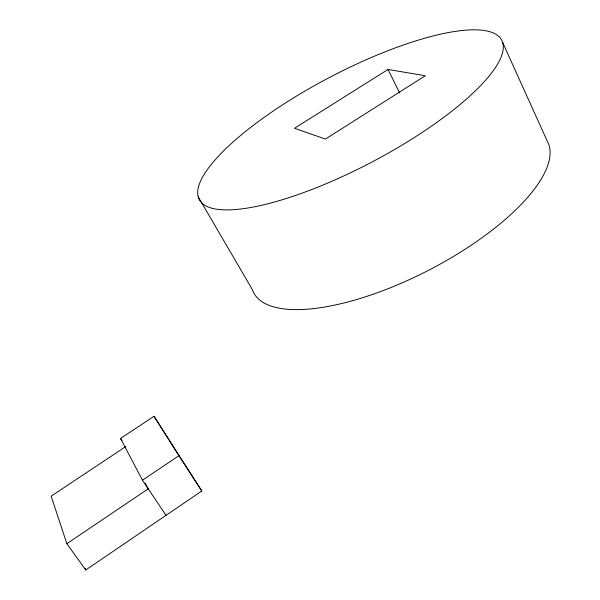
<?xml version="1.0" encoding="UTF-8"?>
<svg xmlns="http://www.w3.org/2000/svg" width="600" height="600" viewBox="0 0 600 600"><rect width="100%" height="100%" fill="white"/><g stroke="black" fill="none" stroke-linecap="round" stroke-linejoin="round"><path stroke-width="0.9" d="M125.887 446.49L51.142 496.17L66.855 543.697L85.74 570L201.795 490.98L154.028 416.28L120.532 438.472L142.455 480.217L166.012 515.34M66.855 543.697L148.23 488.82L145.222 483.12M142.455 480.217L178.875 455.737L154.028 416.28M388.028 69.465L294.51 128.273L325.425 139.08L425.287 75.75L388.028 69.465L399.623 92.887M120.532 438.472L121.988 440.662M178.875 455.737L201.795 490.98M198.173 196.808L252.345 289.56A165.225 60.105 -27.2 0 0 420.06 274.567A165.225 60.105 -27.2 0 0 548.857 144.653L502.725 42.652A170.933 47.31 -27.8 0 0 262.26 118.718A170.933 47.31 -27.8 0 0 286.53 198.42A170.933 47.31 -27.8 0 0 502.725 42.652M85.133 568.237L85.74 570"/></g></svg>
